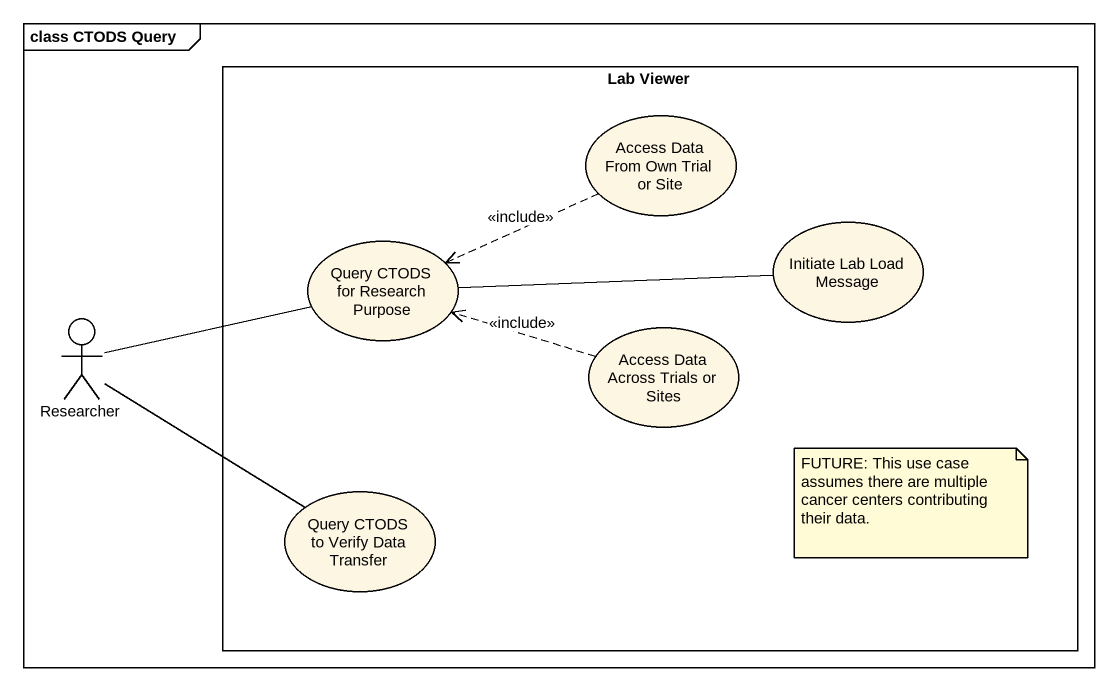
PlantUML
@startuml
mainframe class CTODS Query
rectangle "Lab Viewer" as Lab_Viewer {
  usecase "Access Data From Own Trial or Site" as Access_Data_From_Own_Trial
  usecase "Query CTODS for Research Purpose" as Query_CTODS_for_Research
  usecase "Initiate Lab Load Message" as Initiate_Lab_Load_Message
  usecase "Access Data Across Trials or Sites" as Access_Data_Across_Trials
  usecase "Query CTODS to Verify Data Transfer" as Query_CTODS_to_Verify_Data
}
actor Researcher
Access_Data_From_Own_Trial .left.> Query_CTODS_for_Research : <<include>>
Query_CTODS_for_Research -right- Initiate_Lab_Load_Message
Researcher -right- Query_CTODS_for_Research
Researcher -right- Query_CTODS_to_Verify_Data
Access_Data_Across_Trials .left.> Query_CTODS_for_Research : <<include>>
note as N1
  FUTURE: This use case assumes there are multiple cancer centers contributing their data.
end note
@enduml
